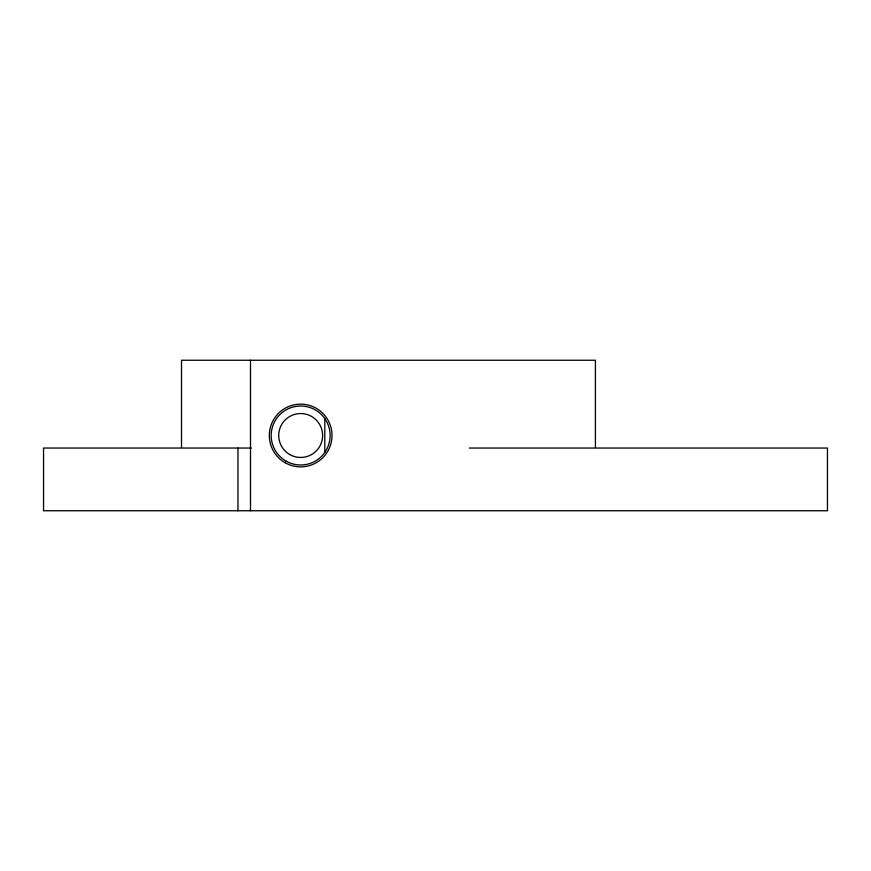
<?xml version="1.0" encoding="UTF-8"?>
<svg xmlns="http://www.w3.org/2000/svg" width="871" height="871" viewBox="0 0 871 871"><rect width="100%" height="100%" fill="white"/><g stroke="black" fill="none" stroke-linecap="round" stroke-linejoin="round"><path stroke-width="1.31" d="M324.807 452.419L324.807 418.581M251.414 448.042L43.55 448.042L43.55 510.754L827.45 510.754L827.45 448.042L469.284 448.042M595.416 447.596L595.416 360.246L181.516 360.246L181.516 447.444M250.5 360.246L250.5 510.754M237.957 448.042L237.957 510.754M285.928 461.031A29.472 29.472 0 0 0 330.142 435.5A29.472 29.472 0 0 0 285.928 409.969A29.472 29.472 0 0 0 285.928 461.031M289.695 454.51A21.949 21.949 0 0 0 322.618 435.5A21.949 21.949 0 0 0 289.695 416.49A21.949 21.949 0 0 0 289.695 454.51M284.991 462.653A31.356 31.356 0 0 0 332.025 435.5A31.356 31.356 0 0 0 284.991 408.347A31.356 31.356 0 0 0 284.991 462.653"/></g></svg>
